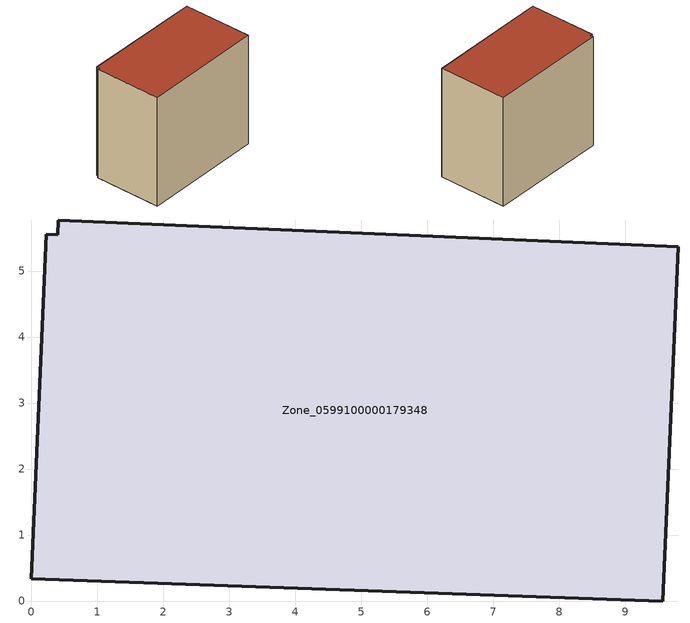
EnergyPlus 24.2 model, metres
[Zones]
Zone_0599100000179348
 floor ground (C_G): 0.41,5.77 9.81,5.37 9.57,0 0,0.34 0.23,5.56 0.4,5.55 z1.65
 wall outside (C_F): 9.57,0 9.81,5.37 0.41,5.77 0.4,5.55 0.23,5.56 0,0.34 9.57,0 z1.65:10.5
 roof outside (C_R): 9.81,5.37 0.41,5.77 0.4,5.55 0.23,5.56 0,0.34 9.57,0 z10.5
[BUILDING]
Pand.0599100000179348: North Axis=0; Terrain=City; Loads Convergence Tolerance Value=0.04; Temperature Convergence Tolerance Value=0.4; Solar Distribution=FullExterior; Maximum Number of Warmup Days=25; Minimum Number of Warmup Days=1
[Site:Location]
Rotterdam.The.Hague.AP_ZH_NLD Design_Conditions: Latitude=51.96; Longitude=4.45; Time Zone=1; Elevation=-4.5
[SITE:GROUNDTEMPERATURE:BUILDINGSURFACE]
18, 18, 18, 18, 18, 18, 18, 18, 18, 18, 18, 18
[MATERIAL] Thermal Absorptance=0.9; Solar Absorptance=0.7; Visible Absorptance=0.7
Name | Roughness | Thickness | Conductivity | Density | Specific Heat
G.TI.1975-1991 | MediumSmooth | 0.15 | 0.288461 | 540 | 1210
F.TI.1975-1991 | Rough | 0.3 | 0.230769 | 1920 | 840
R.TI.1975-1991 | MediumRough | 0.2 | 0.153846 | 1500 | 1000
[CONSTRUCTION]
C_G: G.TI.1975-1991
C_F: F.TI.1975-1991
C_R: R.TI.1975-1991
[ZONE]
Zone_0599100000179348: Type=1; Multiplier=1; Ceiling Height=Autocalculate; Volume=Autocalculate; Floor Area=autocalculate; Part of Total Floor Area=Yes
[ZONEINFILTRATION:DESIGNFLOWRATE]
Infil_Zone_0599100000179348: Zone or ZoneList or Space or SpaceList=Zone_0599100000179348; Schedule=AlwaysOn; Design Flow Rate Calculation Method=Flow/Area; Flow Rate per Floor Area=0.003; Constant Term Coefficient=1; Temperature Term Coefficient=0; Velocity Term Coefficient=0; Velocity Squared Term Coefficient=0
[HVACTEMPLATE:ZONE:IDEALLOADSAIRSYSTEM]
Zone_0599100000179348: Maximum Heating Supply Air Temperature=50; Minimum Cooling Supply Air Temperature=13; Maximum Heating Supply Air Humidity Ratio=0.0156; Minimum Cooling Supply Air Humidity Ratio=0.0077; Heating Limit=NoLimit; Cooling Limit=NoLimit; Dehumidification Control Type=ConstantSensibleHeatRatio; Cooling Sensible Heat Ratio=0.7; Dehumidification Setpoint=60; Humidification Control Type=None; Humidification Setpoint=30; Outdoor Air Method=None; Outdoor Air Flow Rate per Person=0.00944; Outdoor Air Flow Rate per Zone Floor Area=0; Outdoor Air Flow Rate per Zone=0; Demand Controlled Ventilation Type=None; Outdoor Air Economizer Type=NoEconomizer; Heat Recovery Type=None; Sensible Heat Recovery Effectiveness=0.7; Latent Heat Recovery Effectiveness=0.65
[ZONECONTROL:THERMOSTAT]
ThermostatControl_Zone_0599100000179348: Zone or ZoneList=Zone_0599100000179348; Control Type Schedule=DualSetpointControlType; Control 1=Thermostat_Zone_0599100000179348; Temperature Difference Between Cutout And Setpoint=0
[THERMOSTATSETPOINT:DUALSETPOINT]
Thermostat_Zone_0599100000179348: Heating Setpoint Temperature Schedule=HeatingSetpoint_Zone_0599100000179348; Cooling Setpoint Temperature Schedule=CoolingSetpoint_Zone_0599100000179348
[SCHEDULE:COMPACT]
HeatingSetpoint_Zone_0599100000179348: Through: 12/31, For: AllDays, Until: 24:00, 21
CoolingSetpoint_Zone_0599100000179348: Through: 12/31, For: AllDays, Until: 24:00, 24
DualSetpointControlType: Through: 12/31, For: AllDays, Until: 24:00, 4
AlwaysOn: Through: 12/31, For: AllDays, Until: 24:00, 1
